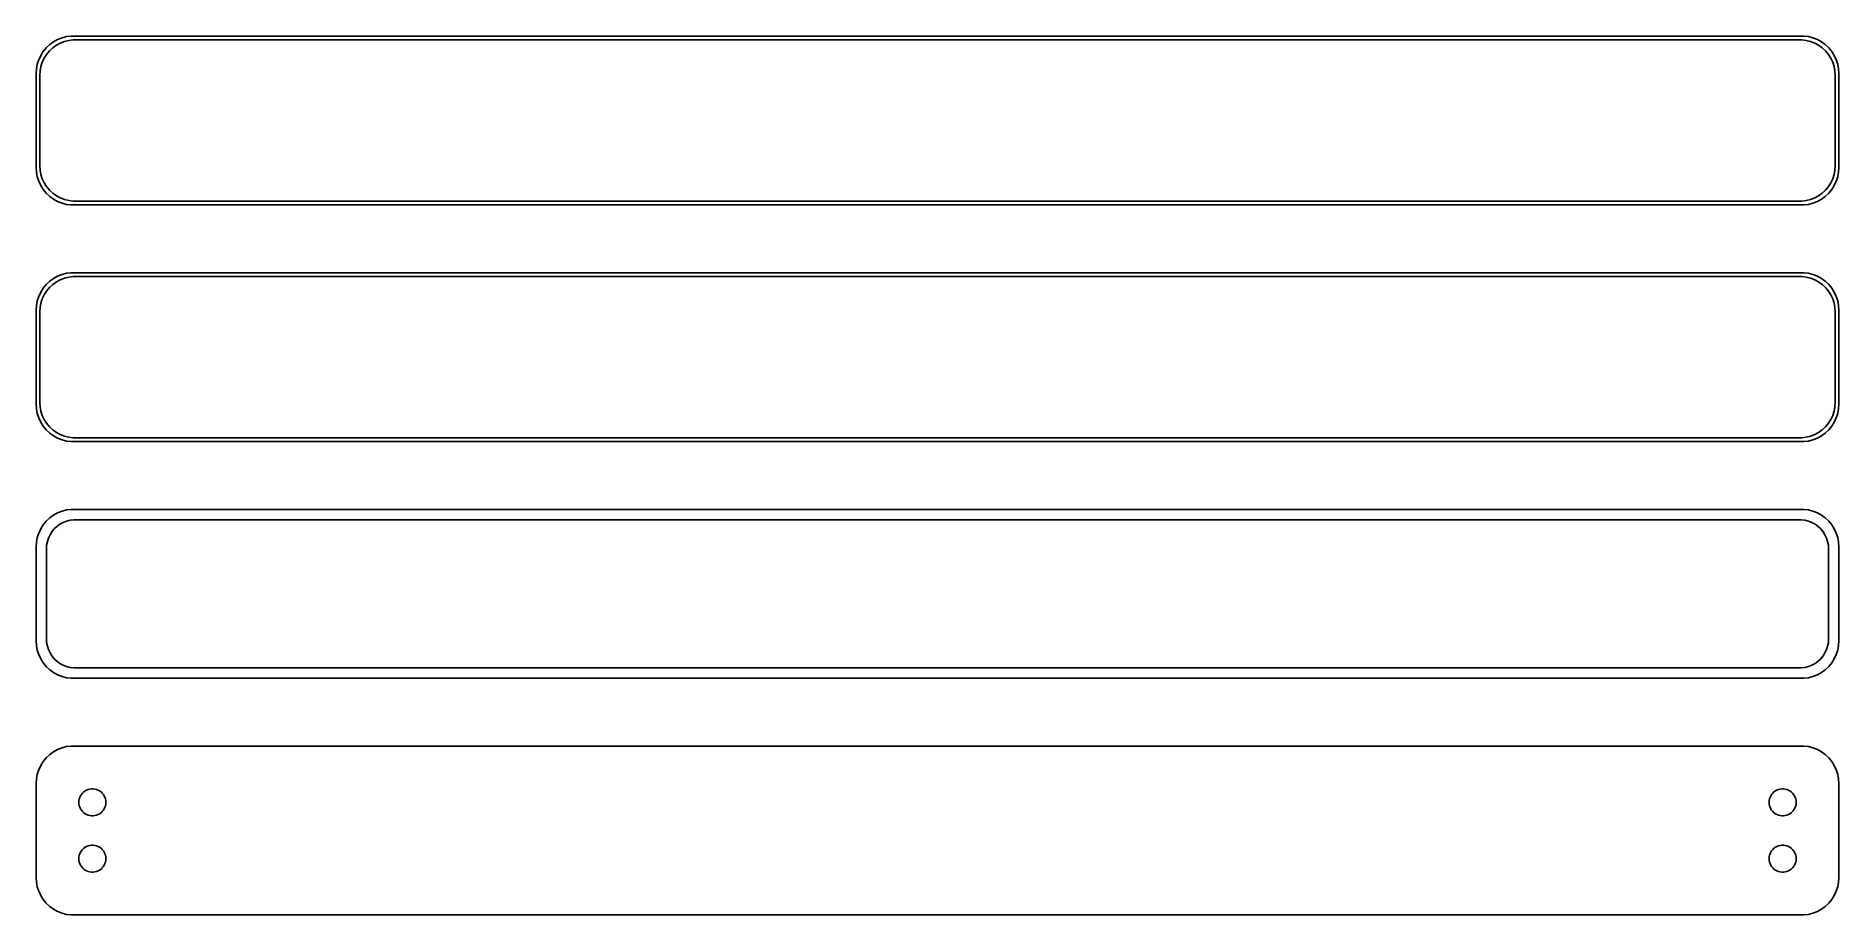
# Model space of a CAD drawing. Header units: metres. Extents: x -120 to 120, y 83 to 200.
import ezdxf

# ---------------------------------------------------------------- set-up
doc = ezdxf.new("R2010")
doc.units = ezdxf.units.M

msp = doc.modelspace()

# ---------------------------------------------------------------- linework, layer by layer
for p, q in [((-117.679, 199.472), (-118.187, 199.103)), ((-117.129, 199.774), (-117.679, 199.472)), ((-117.295, 199.011), (-116.772, 199.298)), ((-116.545, 200.005), (-117.129, 199.774)), ((-116.772, 199.298), (-116.218, 199.518)), ((-115.937, 200.161), (-116.545, 200.005)), ((-116.218, 199.518), (-115.64, 199.666)), ((-115.314, 200.24), (-115.937, 200.161)), ((-115.64, 199.666), (-115.048, 199.741)), ((115.314, 200.24), (-115.314, 200.24)), ((-115.048, 199.741), (115.048, 199.741)), ((115.048, 199.741), (115.64, 199.666)), ((115.937, 200.161), (115.314, 200.24)), ((115.64, 199.666), (116.218, 199.518)), ((116.545, 200.005), (115.937, 200.161)), ((116.218, 199.518), (116.772, 199.298)), ((117.129, 199.774), (116.545, 200.005)), ((116.772, 199.298), (117.295, 199.011)), ((117.679, 199.472), (117.129, 199.774)), ((118.187, 199.103), (117.679, 199.472)), ((-119.649, 197.091), (-119.843, 196.493)), ((-119.382, 197.659), (-119.649, 197.091)), ((-119.045, 198.189), (-119.382, 197.659)), ((-119.166, 196.749), (-118.912, 197.288)), ((-118.645, 198.673), (-119.045, 198.189)), ((-118.912, 197.288), (-118.593, 197.792)), ((-118.187, 199.103), (-118.645, 198.673)), ((-118.593, 197.792), (-118.213, 198.252)), ((-118.213, 198.252), (-117.778, 198.66)), ((-117.778, 198.66), (-117.295, 199.011)), ((117.295, 199.011), (117.778, 198.66)), ((117.778, 198.66), (118.213, 198.252)), ((118.645, 198.673), (118.187, 199.103)), ((118.213, 198.252), (118.593, 197.792)), ((118.593, 197.792), (118.912, 197.288)), ((119.045, 198.189), (118.645, 198.673)), ((118.912, 197.288), (119.166, 196.749)), ((119.382, 197.659), (119.045, 198.189)), ((119.649, 197.091), (119.382, 197.659)), ((119.843, 196.493), (119.649, 197.091)), ((-119.961, 195.877), (-120, 195.25)), ((-120, 195.25), (-120, 182.75)), ((-119.843, 196.493), (-119.961, 195.877)), ((-119.5, 195), (-119.463, 195.595)), ((-119.5, 183), (-119.5, 195)), ((-119.463, 195.595), (-119.351, 196.181)), ((-119.351, 196.181), (-119.166, 196.749)), ((119.166, 196.749), (119.351, 196.181)), ((119.351, 196.181), (119.463, 195.595)), ((119.463, 195.595), (119.5, 195)), ((119.5, 195), (119.5, 183)), ((119.961, 195.877), (119.843, 196.493)), ((120, 195.25), (119.961, 195.877)), ((120, 182.75), (120, 195.25)), ((-120, 182.75), (-119.961, 182.123)), ((-119.463, 182.405), (-119.5, 183)), ((-119.351, 181.819), (-119.463, 182.405)), ((119.463, 182.405), (119.351, 181.819)), ((119.5, 183), (119.463, 182.405)), ((119.961, 182.123), (120, 182.75)), ((-119.961, 182.123), (-119.843, 181.507)), ((-119.843, 181.507), (-119.649, 180.909)), ((-119.649, 180.909), (-119.382, 180.341)), ((-119.382, 180.341), (-119.045, 179.811)), ((-119.166, 181.251), (-119.351, 181.819)), ((-118.912, 180.712), (-119.166, 181.251)), ((-118.593, 180.208), (-118.912, 180.712)), ((-118.213, 179.748), (-118.593, 180.208)), ((118.593, 180.208), (118.213, 179.748)), ((118.912, 180.712), (118.593, 180.208)), ((119.166, 181.251), (118.912, 180.712)), ((119.045, 179.811), (119.382, 180.341)), ((119.351, 181.819), (119.166, 181.251)), ((119.382, 180.341), (119.649, 180.909)), ((119.649, 180.909), (119.843, 181.507)), ((119.843, 181.507), (119.961, 182.123)), ((-119.045, 179.811), (-118.645, 179.327)), ((-118.645, 179.327), (-118.187, 178.897)), ((-117.778, 179.34), (-118.213, 179.748)), ((-118.187, 178.897), (-117.679, 178.528)), ((-117.295, 178.989), (-117.778, 179.34)), ((-117.679, 178.528), (-117.129, 178.226)), ((-116.772, 178.702), (-117.295, 178.989)), ((-117.129, 178.226), (-116.545, 177.995)), ((-116.218, 178.482), (-116.772, 178.702)), ((-116.545, 177.995), (-115.937, 177.839)), ((-115.64, 178.334), (-116.218, 178.482)), ((-115.937, 177.839), (-115.314, 177.76)), ((-115.048, 178.259), (-115.64, 178.334)), ((-115.314, 177.76), (115.314, 177.76)), ((115.048, 178.259), (-115.048, 178.259)), ((115.64, 178.334), (115.048, 178.259)), ((115.314, 177.76), (115.937, 177.839)), ((116.218, 178.482), (115.64, 178.334)), ((115.937, 177.839), (116.545, 177.995)), ((116.772, 178.702), (116.218, 178.482)), ((116.545, 177.995), (117.129, 178.226)), ((117.295, 178.989), (116.772, 178.702)), ((117.129, 178.226), (117.679, 178.528)), ((117.778, 179.34), (117.295, 178.989)), ((117.679, 178.528), (118.187, 178.897)), ((118.213, 179.748), (117.778, 179.34)), ((118.187, 178.897), (118.645, 179.327)), ((118.645, 179.327), (119.045, 179.811)), ((-117.129, 168.274), (-117.679, 167.972)), ((-116.545, 168.505), (-117.129, 168.274)), ((-116.772, 167.798), (-116.218, 168.018)), ((-115.937, 168.661), (-116.545, 168.505)), ((-116.218, 168.018), (-115.64, 168.166)), ((-115.314, 168.74), (-115.937, 168.661)), ((-115.64, 168.166), (-115.048, 168.241)), ((115.314, 168.74), (-115.314, 168.74)), ((-115.048, 168.241), (115.048, 168.241)), ((115.048, 168.241), (115.64, 168.166)), ((115.937, 168.661), (115.314, 168.74)), ((115.64, 168.166), (116.218, 168.018)), ((116.545, 168.505), (115.937, 168.661)), ((116.218, 168.018), (116.772, 167.798)), ((117.129, 168.274), (116.545, 168.505)), ((117.679, 167.972), (117.129, 168.274)), ((-119.382, 166.159), (-119.649, 165.591)), ((-119.045, 166.689), (-119.382, 166.159)), ((-119.166, 165.249), (-118.912, 165.788)), ((-118.645, 167.173), (-119.045, 166.689)), ((-118.912, 165.788), (-118.593, 166.292)), ((-118.187, 167.603), (-118.645, 167.173)), ((-118.593, 166.292), (-118.213, 166.752)), ((-118.213, 166.752), (-117.778, 167.16)), ((-117.679, 167.972), (-118.187, 167.603)), ((-117.778, 167.16), (-117.295, 167.511)), ((-117.295, 167.511), (-116.772, 167.798)), ((116.772, 167.798), (117.295, 167.511)), ((117.295, 167.511), (117.778, 167.16)), ((118.187, 167.603), (117.679, 167.972)), ((117.778, 167.16), (118.213, 166.752)), ((118.645, 167.173), (118.187, 167.603)), ((118.213, 166.752), (118.593, 166.292)), ((118.593, 166.292), (118.912, 165.788)), ((119.045, 166.689), (118.645, 167.173)), ((118.912, 165.788), (119.166, 165.249)), ((119.382, 166.159), (119.045, 166.689)), ((119.649, 165.591), (119.382, 166.159)), ((-119.961, 164.377), (-120, 163.75)), ((-120, 163.75), (-120, 151.25)), ((-119.843, 164.993), (-119.961, 164.377)), ((-119.649, 165.591), (-119.843, 164.993)), ((-119.5, 163.5), (-119.463, 164.095)), ((-119.5, 151.5), (-119.5, 163.5)), ((-119.463, 164.095), (-119.351, 164.681)), ((-119.351, 164.681), (-119.166, 165.249)), ((119.166, 165.249), (119.351, 164.681)), ((119.351, 164.681), (119.463, 164.095)), ((119.463, 164.095), (119.5, 163.5)), ((119.5, 163.5), (119.5, 151.5)), ((119.843, 164.993), (119.649, 165.591)), ((119.961, 164.377), (119.843, 164.993)), ((120, 163.75), (119.961, 164.377)), ((120, 151.25), (120, 163.75)), ((-120, 151.25), (-119.961, 150.623)), ((-119.463, 150.905), (-119.5, 151.5)), ((119.5, 151.5), (119.463, 150.905)), ((119.961, 150.623), (120, 151.25)), ((-119.961, 150.623), (-119.843, 150.007)), ((-119.843, 150.007), (-119.649, 149.409)), ((-119.649, 149.409), (-119.382, 148.841)), ((-119.351, 150.319), (-119.463, 150.905)), ((-119.382, 148.841), (-119.045, 148.311)), ((-119.166, 149.751), (-119.351, 150.319)), ((-118.912, 149.212), (-119.166, 149.751)), ((-118.593, 148.708), (-118.912, 149.212)), ((118.912, 149.212), (118.593, 148.708)), ((119.166, 149.751), (118.912, 149.212)), ((119.045, 148.311), (119.382, 148.841)), ((119.351, 150.319), (119.166, 149.751)), ((119.463, 150.905), (119.351, 150.319)), ((119.382, 148.841), (119.649, 149.409)), ((119.649, 149.409), (119.843, 150.007)), ((119.843, 150.007), (119.961, 150.623)), ((-119.045, 148.311), (-118.645, 147.827)), ((-118.645, 147.827), (-118.187, 147.397)), ((-118.213, 148.248), (-118.593, 148.708)), ((-117.778, 147.84), (-118.213, 148.248)), ((-118.187, 147.397), (-117.679, 147.028)), ((-117.295, 147.489), (-117.778, 147.84)), ((-117.679, 147.028), (-117.129, 146.726)), ((-116.772, 147.202), (-117.295, 147.489)), ((-117.129, 146.726), (-116.545, 146.495)), ((-116.218, 146.982), (-116.772, 147.202)), ((-116.545, 146.495), (-115.937, 146.339)), ((-115.64, 146.834), (-116.218, 146.982)), ((-115.048, 146.759), (-115.64, 146.834)), ((115.048, 146.759), (-115.048, 146.759)), ((115.64, 146.834), (115.048, 146.759)), ((116.218, 146.982), (115.64, 146.834)), ((115.937, 146.339), (116.545, 146.495)), ((116.772, 147.202), (116.218, 146.982)), ((116.545, 146.495), (117.129, 146.726)), ((117.295, 147.489), (116.772, 147.202)), ((117.129, 146.726), (117.679, 147.028)), ((117.778, 147.84), (117.295, 147.489)), ((117.679, 147.028), (118.187, 147.397)), ((118.213, 148.248), (117.778, 147.84)), ((118.187, 147.397), (118.645, 147.827)), ((118.593, 148.708), (118.213, 148.248)), ((118.645, 147.827), (119.045, 148.311)), ((-115.937, 146.339), (-115.314, 146.26)), ((-115.314, 146.26), (115.314, 146.26)), ((115.314, 146.26), (115.937, 146.339)), ((-116.545, 137.005), (-117.129, 136.774)), ((-115.937, 137.161), (-116.545, 137.005)), ((-115.314, 137.24), (-115.937, 137.161)), ((115.314, 137.24), (-115.314, 137.24)), ((115.937, 137.161), (115.314, 137.24)), ((116.545, 137.005), (115.937, 137.161)), ((117.129, 136.774), (116.545, 137.005)), ((-119.382, 134.659), (-119.649, 134.091)), ((-119.045, 135.189), (-119.382, 134.659)), ((-118.645, 135.673), (-119.045, 135.189)), ((-118.187, 136.103), (-118.645, 135.673)), ((-117.679, 136.472), (-118.187, 136.103)), ((-117.88, 134.274), (-117.571, 134.649)), ((-117.129, 136.774), (-117.679, 136.472)), ((-117.571, 134.649), (-117.216, 134.981)), ((-117.216, 134.981), (-116.823, 135.267)), ((-116.823, 135.267), (-116.398, 135.501)), ((-116.398, 135.501), (-115.946, 135.68)), ((-115.946, 135.68), (-115.475, 135.801)), ((-115.475, 135.801), (-114.993, 135.862)), ((-114.993, 135.862), (114.993, 135.862)), ((114.993, 135.862), (115.475, 135.801)), ((115.475, 135.801), (115.946, 135.68)), ((115.946, 135.68), (116.398, 135.501)), ((116.398, 135.501), (116.823, 135.267)), ((116.823, 135.267), (117.216, 134.981)), ((117.679, 136.472), (117.129, 136.774)), ((117.216, 134.981), (117.571, 134.649)), ((117.571, 134.649), (117.88, 134.274)), ((118.187, 136.103), (117.679, 136.472)), ((118.645, 135.673), (118.187, 136.103)), ((119.045, 135.189), (118.645, 135.673)), ((119.382, 134.659), (119.045, 135.189)), ((119.649, 134.091), (119.382, 134.659)), ((-119.961, 132.877), (-120, 132.25)), ((-120, 132.25), (-120, 119.75)), ((-119.843, 133.493), (-119.961, 132.877)), ((-119.649, 134.091), (-119.843, 133.493)), ((-118.619, 132), (-118.589, 132.485)), ((-118.619, 120), (-118.619, 132)), ((-118.589, 132.485), (-118.498, 132.962)), ((-118.498, 132.962), (-118.348, 133.424)), ((-118.348, 133.424), (-118.141, 133.864)), ((-118.141, 133.864), (-117.88, 134.274)), ((117.88, 134.274), (118.141, 133.864)), ((118.141, 133.864), (118.348, 133.424)), ((118.348, 133.424), (118.498, 132.962)), ((118.498, 132.962), (118.589, 132.485)), ((118.589, 132.485), (118.619, 132)), ((118.619, 132), (118.619, 120)), ((119.843, 133.493), (119.649, 134.091)), ((119.961, 132.877), (119.843, 133.493)), ((120, 132.25), (119.961, 132.877)), ((120, 119.75), (120, 132.25)), ((-118.589, 119.515), (-118.619, 120)), ((118.619, 120), (118.589, 119.515)), ((-120, 119.75), (-119.961, 119.123)), ((-119.961, 119.123), (-119.843, 118.507)), ((-119.843, 118.507), (-119.649, 117.909)), ((-119.649, 117.909), (-119.382, 117.341)), ((-118.498, 119.038), (-118.589, 119.515)), ((-118.348, 118.576), (-118.498, 119.038)), ((-118.141, 118.136), (-118.348, 118.576)), ((-117.88, 117.726), (-118.141, 118.136)), ((-117.571, 117.351), (-117.88, 117.726)), ((117.88, 117.726), (117.571, 117.351)), ((118.141, 118.136), (117.88, 117.726)), ((118.348, 118.576), (118.141, 118.136)), ((118.498, 119.038), (118.348, 118.576)), ((118.589, 119.515), (118.498, 119.038)), ((119.382, 117.341), (119.649, 117.909)), ((119.649, 117.909), (119.843, 118.507)), ((119.843, 118.507), (119.961, 119.123)), ((119.961, 119.123), (120, 119.75)), ((-119.382, 117.341), (-119.045, 116.811)), ((-119.045, 116.811), (-118.645, 116.327)), ((-118.645, 116.327), (-118.187, 115.897)), ((-118.187, 115.897), (-117.679, 115.528)), ((-117.679, 115.528), (-117.129, 115.226)), ((-117.216, 117.019), (-117.571, 117.351)), ((-116.823, 116.733), (-117.216, 117.019)), ((-117.129, 115.226), (-116.545, 114.995)), ((-116.398, 116.499), (-116.823, 116.733)), ((-115.946, 116.32), (-116.398, 116.499)), ((-115.475, 116.199), (-115.946, 116.32)), ((-114.993, 116.138), (-115.475, 116.199)), ((114.993, 116.138), (-114.993, 116.138)), ((115.475, 116.199), (114.993, 116.138)), ((115.946, 116.32), (115.475, 116.199)), ((116.398, 116.499), (115.946, 116.32)), ((116.823, 116.733), (116.398, 116.499)), ((116.545, 114.995), (117.129, 115.226)), ((117.216, 117.019), (116.823, 116.733)), ((117.129, 115.226), (117.679, 115.528)), ((117.571, 117.351), (117.216, 117.019)), ((117.679, 115.528), (118.187, 115.897)), ((118.187, 115.897), (118.645, 116.327)), ((118.645, 116.327), (119.045, 116.811)), ((119.045, 116.811), (119.382, 117.341)), ((-116.545, 114.995), (-115.937, 114.839)), ((-115.937, 114.839), (-115.314, 114.76)), ((-115.314, 114.76), (115.314, 114.76)), ((115.314, 114.76), (115.937, 114.839)), ((115.937, 114.839), (116.545, 114.995)), ((-115.937, 105.661), (-116.545, 105.505)), ((-115.314, 105.74), (-115.937, 105.661)), ((115.314, 105.74), (-115.314, 105.74)), ((115.937, 105.661), (115.314, 105.74)), ((116.545, 105.505), (115.937, 105.661)), ((-119.045, 103.689), (-119.382, 103.159)), ((-118.645, 104.173), (-119.045, 103.689)), ((-118.187, 104.603), (-118.645, 104.173)), ((-117.679, 104.972), (-118.187, 104.603)), ((-117.129, 105.274), (-117.679, 104.972)), ((-116.545, 105.505), (-117.129, 105.274)), ((117.129, 105.274), (116.545, 105.505)), ((117.679, 104.972), (117.129, 105.274)), ((118.187, 104.603), (117.679, 104.972)), ((118.645, 104.173), (118.187, 104.603)), ((119.045, 103.689), (118.645, 104.173)), ((119.382, 103.159), (119.045, 103.689)), ((-119.961, 101.377), (-120, 100.75)), ((-119.843, 101.993), (-119.961, 101.377)), ((-119.649, 102.591), (-119.843, 101.993)), ((-119.382, 103.159), (-119.649, 102.591)), ((119.649, 102.591), (119.382, 103.159)), ((119.843, 101.993), (119.649, 102.591)), ((119.961, 101.377), (119.843, 101.993)), ((120, 100.75), (119.961, 101.377)), ((-120, 100.75), (-120, 88.25)), ((-114.3, 98.25), (-114.286, 98.4756)), ((-114.286, 98.4756), (-114.243, 98.6976)), ((-114.243, 98.6976), (-114.174, 98.9126)), ((-114.174, 98.9126), (-114.077, 99.1171)), ((-114.077, 99.1171), (-113.956, 99.308)), ((-113.956, 99.308), (-113.812, 99.4822)), ((-113.812, 99.4822), (-113.647, 99.6369)), ((-113.647, 99.6369), (-113.464, 99.7698)), ((-113.464, 99.7698), (-113.266, 99.8787)), ((-113.266, 99.8787), (-113.056, 99.9619)), ((-113.056, 99.9619), (-112.837, 100.018)), ((-112.837, 100.018), (-112.613, 100.046)), ((-112.613, 100.046), (-112.387, 100.046)), ((-112.387, 100.046), (-112.163, 100.018)), ((-112.163, 100.018), (-111.944, 99.9619)), ((-111.944, 99.9619), (-111.734, 99.8787)), ((-111.734, 99.8787), (-111.536, 99.7698)), ((-111.536, 99.7698), (-111.353, 99.6369)), ((-111.353, 99.6369), (-111.188, 99.4822)), ((-111.188, 99.4822), (-111.044, 99.308)), ((-111.044, 99.308), (-110.923, 99.1171)), ((-110.923, 99.1171), (-110.826, 98.9126)), ((-110.826, 98.9126), (-110.757, 98.6976)), ((-110.757, 98.6976), (-110.714, 98.4756)), ((-110.714, 98.4756), (-110.7, 98.25)), ((110.7, 98.25), (110.714, 98.4756)), ((110.714, 98.4756), (110.757, 98.6976)), ((110.757, 98.6976), (110.826, 98.9126)), ((110.826, 98.9126), (110.923, 99.1171)), ((110.923, 99.1171), (111.044, 99.308)), ((111.044, 99.308), (111.188, 99.4822)), ((111.188, 99.4822), (111.353, 99.6369)), ((111.353, 99.6369), (111.536, 99.7698)), ((111.536, 99.7698), (111.734, 99.8787)), ((111.734, 99.8787), (111.944, 99.9619)), ((111.944, 99.9619), (112.163, 100.018)), ((112.163, 100.018), (112.387, 100.046)), ((112.387, 100.046), (112.613, 100.046)), ((112.613, 100.046), (112.837, 100.018)), ((112.837, 100.018), (113.056, 99.9619)), ((113.056, 99.9619), (113.266, 99.8787)), ((113.266, 99.8787), (113.464, 99.7698)), ((113.464, 99.7698), (113.647, 99.6369)), ((113.647, 99.6369), (113.812, 99.4822)), ((113.812, 99.4822), (113.956, 99.308)), ((113.956, 99.308), (114.077, 99.1171)), ((114.077, 99.1171), (114.174, 98.9126)), ((114.174, 98.9126), (114.243, 98.6976)), ((114.243, 98.6976), (114.286, 98.4756)), ((114.286, 98.4756), (114.3, 98.25)), ((120, 88.25), (120, 100.75)), ((-114.286, 98.0244), (-114.3, 98.25)), ((-114.243, 97.8024), (-114.286, 98.0244)), ((-114.174, 97.5874), (-114.243, 97.8024)), ((-114.077, 97.3828), (-114.174, 97.5874)), ((-113.956, 97.192), (-114.077, 97.3828)), ((-113.812, 97.0178), (-113.956, 97.192)), ((-113.647, 96.8631), (-113.812, 97.0178)), ((-113.464, 96.7302), (-113.647, 96.8631)), ((-113.266, 96.6213), (-113.464, 96.7302)), ((-113.056, 96.5381), (-113.266, 96.6213)), ((-112.837, 96.4819), (-113.056, 96.5381)), ((-112.613, 96.4536), (-112.837, 96.4819)), ((-112.387, 96.4536), (-112.613, 96.4536)), ((-112.163, 96.4819), (-112.387, 96.4536)), ((-111.944, 96.5381), (-112.163, 96.4819)), ((-111.734, 96.6213), (-111.944, 96.5381)), ((-111.536, 96.7302), (-111.734, 96.6213)), ((-111.353, 96.8631), (-111.536, 96.7302)), ((-111.188, 97.0178), (-111.353, 96.8631)), ((-111.044, 97.192), (-111.188, 97.0178)), ((-110.923, 97.3828), (-111.044, 97.192)), ((-110.826, 97.5874), (-110.923, 97.3828)), ((-110.757, 97.8024), (-110.826, 97.5874)), ((-110.714, 98.0244), (-110.757, 97.8024)), ((-110.7, 98.25), (-110.714, 98.0244)), ((110.714, 98.0244), (110.7, 98.25)), ((110.757, 97.8024), (110.714, 98.0244)), ((110.826, 97.5874), (110.757, 97.8024)), ((110.923, 97.3828), (110.826, 97.5874)), ((111.044, 97.192), (110.923, 97.3828)), ((111.188, 97.0178), (111.044, 97.192)), ((111.353, 96.8631), (111.188, 97.0178)), ((111.536, 96.7302), (111.353, 96.8631)), ((111.734, 96.6213), (111.536, 96.7302)), ((111.944, 96.5381), (111.734, 96.6213)), ((112.163, 96.4819), (111.944, 96.5381)), ((112.387, 96.4536), (112.163, 96.4819)), ((112.613, 96.4536), (112.387, 96.4536)), ((112.837, 96.4819), (112.613, 96.4536)), ((113.056, 96.5381), (112.837, 96.4819)), ((113.266, 96.6213), (113.056, 96.5381)), ((113.464, 96.7302), (113.266, 96.6213)), ((113.647, 96.8631), (113.464, 96.7302)), ((113.812, 97.0178), (113.647, 96.8631)), ((113.956, 97.192), (113.812, 97.0178)), ((114.077, 97.3828), (113.956, 97.192)), ((114.174, 97.5874), (114.077, 97.3828)), ((114.243, 97.8024), (114.174, 97.5874)), ((114.286, 98.0244), (114.243, 97.8024)), ((114.3, 98.25), (114.286, 98.0244)), ((-114.243, 91.1976), (-114.174, 91.4126)), ((-114.174, 91.4126), (-114.077, 91.6172)), ((-114.077, 91.6172), (-113.956, 91.808)), ((-113.956, 91.808), (-113.812, 91.9822)), ((-113.812, 91.9822), (-113.647, 92.1369)), ((-113.647, 92.1369), (-113.464, 92.2698)), ((-113.464, 92.2698), (-113.266, 92.3787)), ((-113.266, 92.3787), (-113.056, 92.4619)), ((-113.056, 92.4619), (-112.837, 92.5181)), ((-112.837, 92.5181), (-112.613, 92.5464)), ((-112.613, 92.5464), (-112.387, 92.5464)), ((-112.387, 92.5464), (-112.163, 92.5181)), ((-112.163, 92.5181), (-111.944, 92.4619)), ((-111.944, 92.4619), (-111.734, 92.3787)), ((-111.734, 92.3787), (-111.536, 92.2698)), ((-111.536, 92.2698), (-111.353, 92.1369)), ((-111.353, 92.1369), (-111.188, 91.9822)), ((-111.188, 91.9822), (-111.044, 91.808)), ((-111.044, 91.808), (-110.923, 91.6172)), ((-110.923, 91.6172), (-110.826, 91.4126)), ((-110.826, 91.4126), (-110.757, 91.1976)), ((110.757, 91.1976), (110.826, 91.4126)), ((110.826, 91.4126), (110.923, 91.6172)), ((110.923, 91.6172), (111.044, 91.808)), ((111.044, 91.808), (111.188, 91.9822)), ((111.188, 91.9822), (111.353, 92.1369)), ((111.353, 92.1369), (111.536, 92.2698)), ((111.536, 92.2698), (111.734, 92.3787)), ((111.734, 92.3787), (111.944, 92.4619)), ((111.944, 92.4619), (112.163, 92.5181)), ((112.163, 92.5181), (112.387, 92.5464)), ((112.387, 92.5464), (112.613, 92.5464)), ((112.613, 92.5464), (112.837, 92.5181)), ((112.837, 92.5181), (113.056, 92.4619)), ((113.056, 92.4619), (113.266, 92.3787)), ((113.266, 92.3787), (113.464, 92.2698)), ((113.464, 92.2698), (113.647, 92.1369)), ((113.647, 92.1369), (113.812, 91.9822)), ((113.812, 91.9822), (113.956, 91.808)), ((113.956, 91.808), (114.077, 91.6172)), ((114.077, 91.6172), (114.174, 91.4126)), ((114.174, 91.4126), (114.243, 91.1976)), ((-114.3, 90.75), (-114.286, 90.9756)), ((-114.286, 90.5244), (-114.3, 90.75)), ((-114.286, 90.9756), (-114.243, 91.1976)), ((-114.243, 90.3024), (-114.286, 90.5244)), ((-114.174, 90.0874), (-114.243, 90.3024)), ((-114.077, 89.8829), (-114.174, 90.0874)), ((-113.956, 89.692), (-114.077, 89.8829)), ((-113.812, 89.5178), (-113.956, 89.692)), ((-113.647, 89.3631), (-113.812, 89.5178)), ((-113.464, 89.2302), (-113.647, 89.3631)), ((-113.266, 89.1213), (-113.464, 89.2302)), ((-113.056, 89.0381), (-113.266, 89.1213)), ((-112.837, 88.9819), (-113.056, 89.0381)), ((-112.613, 88.9536), (-112.837, 88.9819)), ((-112.387, 88.9536), (-112.613, 88.9536)), ((-112.163, 88.9819), (-112.387, 88.9536)), ((-111.944, 89.0381), (-112.163, 88.9819)), ((-111.734, 89.1213), (-111.944, 89.0381)), ((-111.536, 89.2302), (-111.734, 89.1213)), ((-111.353, 89.3631), (-111.536, 89.2302)), ((-111.188, 89.5178), (-111.353, 89.3631)), ((-111.044, 89.692), (-111.188, 89.5178)), ((-110.923, 89.8829), (-111.044, 89.692)), ((-110.826, 90.0874), (-110.923, 89.8829)), ((-110.757, 90.3024), (-110.826, 90.0874)), ((-110.757, 91.1976), (-110.714, 90.9756)), ((-110.714, 90.5244), (-110.757, 90.3024)), ((-110.714, 90.9756), (-110.7, 90.75)), ((-110.7, 90.75), (-110.714, 90.5244)), ((110.7, 90.75), (110.714, 90.9756)), ((110.714, 90.5244), (110.7, 90.75)), ((110.714, 90.9756), (110.757, 91.1976)), ((110.757, 90.3024), (110.714, 90.5244)), ((110.826, 90.0874), (110.757, 90.3024)), ((110.923, 89.8829), (110.826, 90.0874)), ((111.044, 89.692), (110.923, 89.8829)), ((111.188, 89.5178), (111.044, 89.692)), ((111.353, 89.3631), (111.188, 89.5178)), ((111.536, 89.2302), (111.353, 89.3631)), ((111.734, 89.1213), (111.536, 89.2302)), ((111.944, 89.0381), (111.734, 89.1213)), ((112.163, 88.9819), (111.944, 89.0381)), ((112.387, 88.9536), (112.163, 88.9819)), ((112.613, 88.9536), (112.387, 88.9536)), ((112.837, 88.9819), (112.613, 88.9536)), ((113.056, 89.0381), (112.837, 88.9819)), ((113.266, 89.1213), (113.056, 89.0381)), ((113.464, 89.2302), (113.266, 89.1213)), ((113.647, 89.3631), (113.464, 89.2302)), ((113.812, 89.5178), (113.647, 89.3631)), ((113.956, 89.692), (113.812, 89.5178)), ((114.077, 89.8829), (113.956, 89.692)), ((114.174, 90.0874), (114.077, 89.8829)), ((114.243, 90.3024), (114.174, 90.0874)), ((114.243, 91.1976), (114.286, 90.9756)), ((114.286, 90.5244), (114.243, 90.3024)), ((114.286, 90.9756), (114.3, 90.75)), ((114.3, 90.75), (114.286, 90.5244)), ((-120, 88.25), (-119.961, 87.6233)), ((-119.961, 87.6233), (-119.843, 87.0066)), ((-119.843, 87.0066), (-119.649, 86.4094)), ((-119.649, 86.4094), (-119.382, 85.8412)), ((119.382, 85.8412), (119.649, 86.4094)), ((119.649, 86.4094), (119.843, 87.0066)), ((119.843, 87.0066), (119.961, 87.6233)), ((119.961, 87.6233), (120, 88.25)), ((-119.382, 85.8412), (-119.045, 85.3111)), ((-119.045, 85.3111), (-118.645, 84.8273)), ((-118.645, 84.8273), (-118.187, 84.3974)), ((-118.187, 84.3974), (-117.679, 84.0284)), ((-117.679, 84.0284), (-117.129, 83.7259)), ((117.129, 83.7259), (117.679, 84.0284)), ((117.679, 84.0284), (118.187, 84.3974)), ((118.187, 84.3974), (118.645, 84.8273)), ((118.645, 84.8273), (119.045, 85.3111)), ((119.045, 85.3111), (119.382, 85.8412)), ((-117.129, 83.7259), (-116.545, 83.4947)), ((-116.545, 83.4947), (-115.937, 83.3386)), ((-115.937, 83.3386), (-115.314, 83.2599)), ((-115.314, 83.2599), (115.314, 83.2599)), ((115.314, 83.2599), (115.937, 83.3386)), ((115.937, 83.3386), (116.545, 83.4947)), ((116.545, 83.4947), (117.129, 83.7259))]:
    msp.add_line(p, q)

doc.saveas('drawing.dxf')
